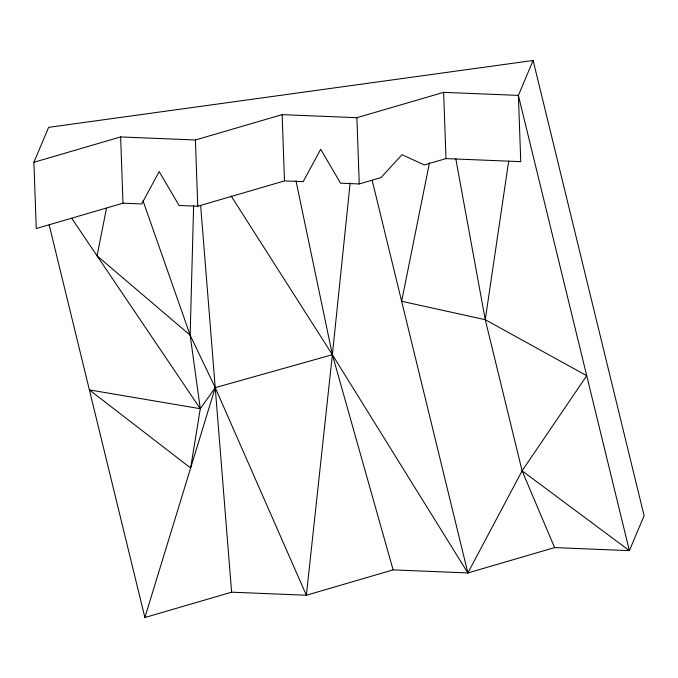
<?xml version="1.0" encoding="UTF-8"?>
<svg xmlns="http://www.w3.org/2000/svg" width="678" height="678" viewBox="0 0 678 678"><rect width="100%" height="100%" fill="white"/><g stroke="black" fill="none" stroke-linecap="round" stroke-linejoin="round"><path stroke-width="1.02" d="M350.136 183.001L332.381 354.704L215.231 387.647L200.29 408.715L89.386 389.901L190.637 467.998L200.29 408.715L190.145 335.169L193.637 205.4M295.998 180.865L332.381 354.704L306.371 595.233L231.613 592.182L144.88 617.531L49.147 224.825M533.12 60.469L518.39 95.403L520.755 161.652L445.988 158.601L424.309 164.94L402.029 154.711L380.934 177.611L359.255 183.95L340.559 183.187L320.694 149.296L303.185 181.662L284.489 180.899L197.756 206.239L179.068 205.476L159.194 171.585L141.685 203.951L122.989 203.188L36.256 228.537L33.9 162.279L48.63 127.354L533.12 60.469L644.1 515.721L629.37 550.646L554.612 547.595L522.102 470.837L485.262 319.694L508.686 161.127M106.497 208.282L97.073 255.843L190.145 335.169L215.231 387.647L306.371 595.233L393.113 569.884L467.871 572.944L554.612 547.595M429.496 162.678L401.647 301.278L485.262 319.694L586.724 375.697L522.102 470.837L467.871 572.944L332.381 354.704L231.206 196.12M144.88 617.531L215.231 387.647M33.9 162.279L120.633 136.931L195.4 139.99L282.133 114.641L356.899 117.692L443.632 92.352L518.39 95.403L629.37 550.646L522.102 470.837M71.69 218.248L200.29 408.715M142.99 200.688L190.145 335.169M332.381 354.704L393.113 569.884M372.146 180.255L467.871 572.944M455.794 158.788L485.262 319.694M200.629 205.324L231.613 592.182M443.632 92.352L445.988 158.601M356.899 117.692L359.255 183.95M282.133 114.641L284.489 180.899M195.4 139.99L197.756 206.239M120.633 136.931L122.989 203.188"/></g></svg>
